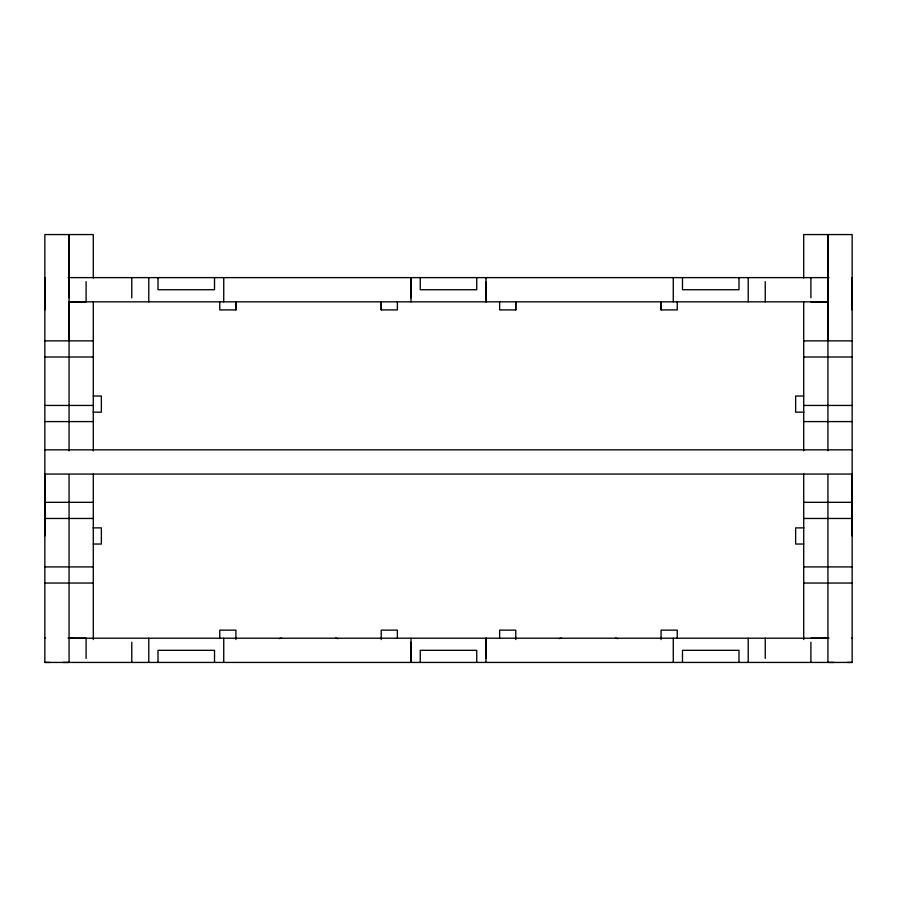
<?xml version="1.0" encoding="UTF-8"?>
<svg xmlns="http://www.w3.org/2000/svg" width="897" height="897" viewBox="0 0 897 897"><rect width="100%" height="100%" fill="white"/><g stroke="black" fill="none" stroke-linecap="round" stroke-linejoin="round"><path stroke-width="1.35" d="M44.85 535.901L44.85 474.065L852.15 474.065L852.15 535.901M44.85 309.913L44.85 277.622L45.433 277.622M69.069 340.86L69.069 234.566L69.069 297.804M235.911 309.913L235.911 301.841L235.911 309.913L219.765 309.913L219.765 301.841M381.225 309.913L381.225 301.841L381.225 309.913L397.371 309.913L397.371 301.841M515.775 309.913L515.775 301.841L515.775 309.913L499.629 309.913L499.629 301.841M661.089 309.913L661.089 301.841L661.089 309.913L677.235 309.913L677.235 301.841M827.931 450.821L827.931 234.566L827.931 340.86M852.15 309.913L852.15 277.622L851.567 277.622M44.85 638.316L45.433 638.216M852.15 638.316L851.567 638.216M68.049 277.622L828.951 277.622M45.433 301.841L44.85 301.74M823.67 301.841L827.931 301.841L69.069 301.841L69.069 450.821M851.567 301.841L852.15 301.74M810.899 301.841L827.931 301.841M44.85 340.86L93.288 340.86M803.712 340.86L852.15 340.86M44.85 357.006L93.288 357.006M803.712 357.006L852.15 357.006M93.288 396.026L101.361 396.026L101.361 412.172L93.086 412.172M803.712 396.026L795.639 396.026L795.639 412.172L803.914 412.172M44.85 405.444L93.288 405.444M803.712 405.444L852.15 405.444M44.85 421.59L93.288 421.59M803.712 421.59L852.15 421.59M44.85 449.846L852.15 449.846M44.85 502.32L93.288 502.32M803.712 502.32L852.15 502.32M44.85 518.466L93.288 518.466M803.712 518.466L852.15 518.466M93.086 527.885L101.361 527.885L101.361 544.031L93.288 544.031M803.914 527.885L795.639 527.885L795.639 544.031L803.712 544.031M44.85 566.904L93.288 566.904M803.712 566.904L852.15 566.904M44.85 583.05L93.288 583.05M803.712 583.05L852.15 583.05M68.049 638.216L828.951 638.216M810.899 638.216L827.931 638.216L823.67 638.216M93.288 278.014L93.288 234.566L44.85 234.566L44.85 662.434L49.694 662.434M847.306 662.434L852.15 662.434L852.15 234.566L803.712 234.566L803.712 278.014M44.85 662.434L852.15 662.434M63.014 662.434L69.069 662.434L69.069 474.479M833.986 662.434L827.931 662.434L827.931 474.479M73.33 301.841L69.069 301.841L86.101 301.841L86.101 281.658M73.33 638.216L69.069 638.216L86.101 638.216L86.101 658.398M810.899 277.622L810.899 297.804M810.899 642.252L810.899 662.434M803.712 301.841L803.712 450.855M803.712 474.065L803.712 639.561M765.242 281.658L765.242 301.841M765.242 638.216L765.242 658.398M748.21 277.622L748.21 301.841M748.21 638.216L748.21 662.434M738.993 277.622L738.993 289.731L682.482 289.731L682.482 277.622M738.993 662.434L738.993 650.325L682.482 650.325L682.482 662.434M677.235 638.216L677.235 630.143L661.089 630.143L661.089 639.561M673.266 277.622L673.266 301.841M673.266 638.216L673.266 662.434M515.775 639.561L515.775 630.143L499.629 630.143L499.629 638.216M486.309 281.658L486.309 301.841M486.309 638.216L486.309 658.398M485.972 277.622L485.972 301.841M485.972 638.216L485.972 662.434M476.756 277.622L476.756 289.731L420.245 289.731L420.245 277.622M476.756 662.434L476.756 650.325L420.245 650.325L420.245 662.434M411.028 277.622L411.028 301.841M411.028 638.216L411.028 662.434M410.691 277.622L410.691 297.804M410.691 642.252L410.691 662.434M397.371 638.216L397.371 630.143L381.225 630.143L381.225 639.561M235.911 639.561L235.911 630.143L219.765 630.143L219.765 638.216M223.734 277.622L223.734 301.841M223.734 638.216L223.734 662.434M214.518 277.622L214.518 289.731L158.007 289.731L158.007 277.622M214.518 662.434L214.518 650.325L158.007 650.325L158.007 662.434M148.79 277.622L148.79 301.841M148.79 638.216L148.79 662.434M131.769 277.622L131.769 297.804M131.769 642.252L131.769 662.434M93.288 301.841L93.288 450.855M93.288 474.065L93.288 639.561M279.427 638.642A6.055 6.055 0 0 1 281.658 638.216M335.478 638.216A6.055 6.055 0 0 1 337.709 638.642M615.342 638.216A6.055 6.055 0 0 1 617.573 638.642M559.291 638.642A6.055 6.055 0 0 1 561.522 638.216"/></g></svg>
